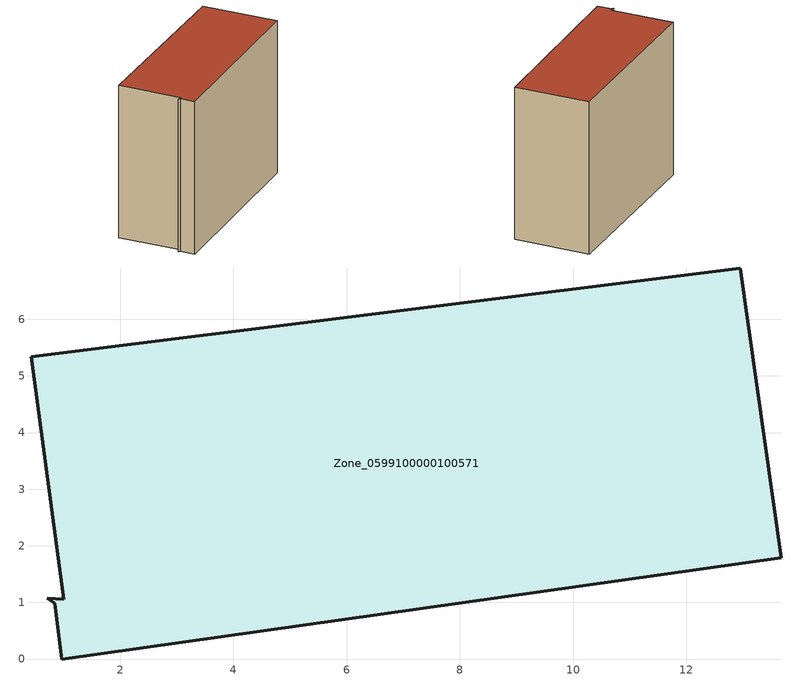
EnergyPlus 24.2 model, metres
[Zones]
Zone_0599100000100571
 floor ground (C_G): 0.42,5.34 12.95,6.91 13.68,1.79 0.97,0 0.84,0.98 0.71,1.07 1,1.06 z0
 wall outside (C_F): 0.97,0 13.68,1.79 12.95,6.91 0.42,5.34 1,1.06 0.71,1.07 0.84,0.98 0.97,0 z0:10.72
 roof outside (C_R): 12.95,6.91 0.42,5.34 1,1.06 0.71,1.07 0.84,0.98 0.97,0 13.68,1.79 z10.72
[BUILDING]
Pand.0599100000100571: North Axis=0; Terrain=City; Loads Convergence Tolerance Value=0.04; Temperature Convergence Tolerance Value=0.4; Solar Distribution=FullExterior; Maximum Number of Warmup Days=25; Minimum Number of Warmup Days=1
[Site:Location]
Rotterdam.The.Hague.AP_ZH_NLD Design_Conditions: Latitude=51.96; Longitude=4.45; Time Zone=1; Elevation=-4.5
[SITE:GROUNDTEMPERATURE:BUILDINGSURFACE]
18, 18, 18, 18, 18, 18, 18, 18, 18, 18, 18, 18
[MATERIAL] Thermal Absorptance=0.9; Solar Absorptance=0.7; Visible Absorptance=0.7
Name | Roughness | Thickness | Conductivity | Density | Specific Heat
G.TI.1946 | MediumSmooth | 0.15 | 1 | 540 | 1210
F.TI.1946 | Rough | 0.3 | 0.857143 | 1920 | 840
R.TI.1946 | MediumRough | 0.2 | 0.1 | 1500 | 1000
[CONSTRUCTION]
C_G: G.TI.1946
C_F: F.TI.1946
C_R: R.TI.1946
[ZONE]
Zone_0599100000100571: Type=1; Multiplier=1; Ceiling Height=Autocalculate; Volume=Autocalculate; Floor Area=autocalculate; Part of Total Floor Area=Yes
[ZONEINFILTRATION:DESIGNFLOWRATE]
Infil_Zone_0599100000100571: Zone or ZoneList or Space or SpaceList=Zone_0599100000100571; Schedule=AlwaysOn; Design Flow Rate Calculation Method=Flow/Area; Flow Rate per Floor Area=0.003; Constant Term Coefficient=1; Temperature Term Coefficient=0; Velocity Term Coefficient=0; Velocity Squared Term Coefficient=0
[HVACTEMPLATE:ZONE:IDEALLOADSAIRSYSTEM]
Zone_0599100000100571: Maximum Heating Supply Air Temperature=50; Minimum Cooling Supply Air Temperature=13; Maximum Heating Supply Air Humidity Ratio=0.0156; Minimum Cooling Supply Air Humidity Ratio=0.0077; Heating Limit=NoLimit; Cooling Limit=NoLimit; Dehumidification Control Type=ConstantSensibleHeatRatio; Cooling Sensible Heat Ratio=0.7; Dehumidification Setpoint=60; Humidification Control Type=None; Humidification Setpoint=30; Outdoor Air Method=None; Outdoor Air Flow Rate per Person=0.00944; Outdoor Air Flow Rate per Zone Floor Area=0; Outdoor Air Flow Rate per Zone=0; Demand Controlled Ventilation Type=None; Outdoor Air Economizer Type=NoEconomizer; Heat Recovery Type=None; Sensible Heat Recovery Effectiveness=0.7; Latent Heat Recovery Effectiveness=0.65
[ZONECONTROL:THERMOSTAT]
ThermostatControl_Zone_0599100000100571: Zone or ZoneList=Zone_0599100000100571; Control Type Schedule=DualSetpointControlType; Control 1=Thermostat_Zone_0599100000100571; Temperature Difference Between Cutout And Setpoint=0
[THERMOSTATSETPOINT:DUALSETPOINT]
Thermostat_Zone_0599100000100571: Heating Setpoint Temperature Schedule=HeatingSetpoint_Zone_0599100000100571; Cooling Setpoint Temperature Schedule=CoolingSetpoint_Zone_0599100000100571
[SCHEDULE:COMPACT]
HeatingSetpoint_Zone_0599100000100571: Through: 12/31, For: AllDays, Until: 24:00, 21
CoolingSetpoint_Zone_0599100000100571: Through: 12/31, For: AllDays, Until: 24:00, 24
DualSetpointControlType: Through: 12/31, For: AllDays, Until: 24:00, 4
AlwaysOn: Through: 12/31, For: AllDays, Until: 24:00, 1
